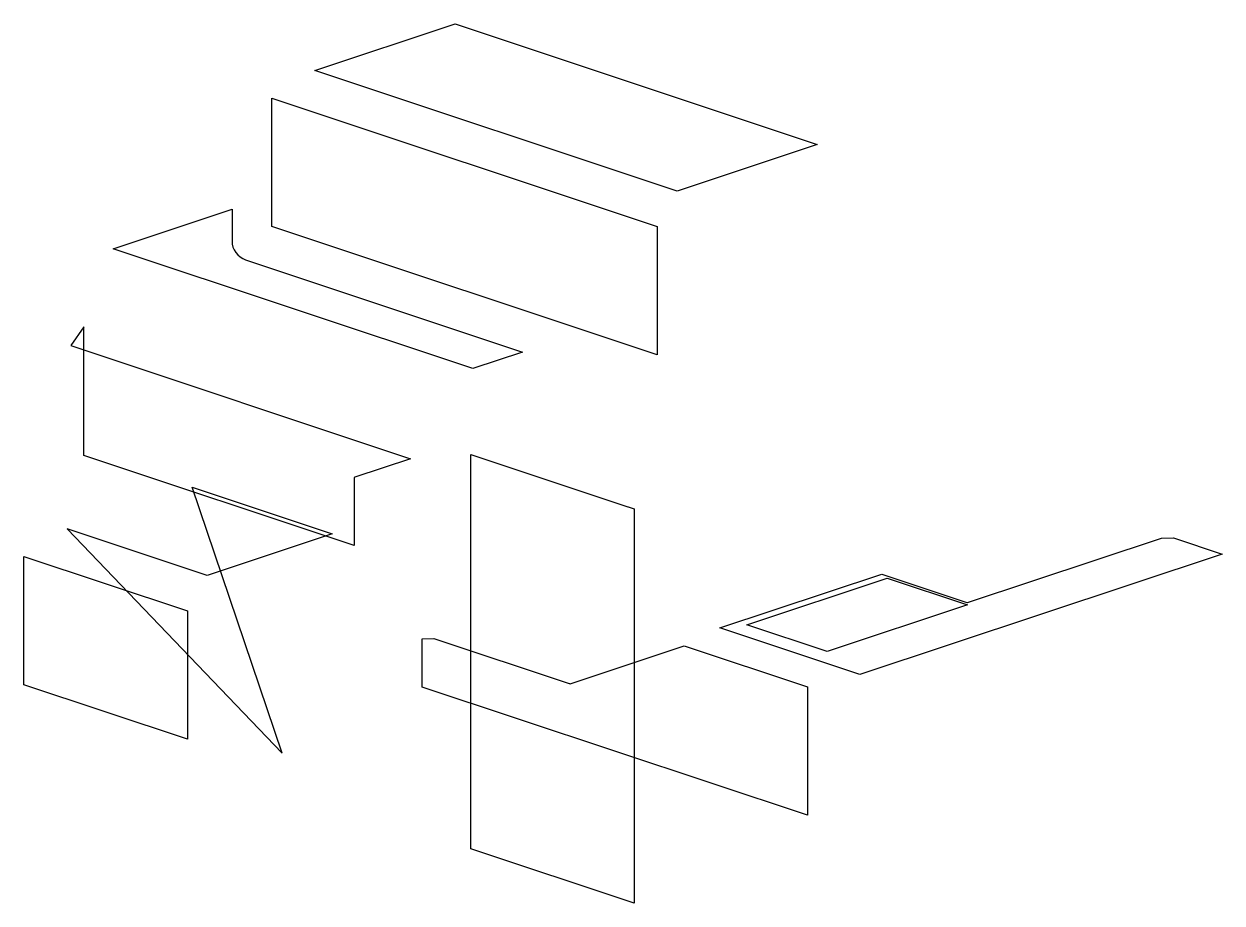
# Model space of a CAD drawing. Header units: centimetres. Extents: x -9.1 to 13.7, y -9.6 to 7.2.
import ezdxf

# ---------------------------------------------------------------- set-up
doc = ezdxf.new("R2010")
doc.units = ezdxf.units.CM
doc.header["$MEASUREMENT"] = 0
doc.layers.add('Layer 1', color=7, linetype='Continuous')

msp = doc.modelspace()

# ---------------------------------------------------------------- linework, layer by layer
at = {"layer": 'Layer 1'}
for points, knots in [([(-0.92829, 7.19967), (-0.92829, 7.19967), (-3.60047, 6.3095), (-3.60047, 6.3095), (-3.60047, 6.3095), (-3.60047, 6.3095), (3.3026, 4.01017), (3.3026, 4.01017), (3.3026, 4.01017), (3.3026, 4.01017), (5.97491, 4.90034), (5.97491, 4.90034), (5.97491, 4.90034), (5.97491, 4.90034), (-0.92828, 7.19976), (-0.92828, 7.19976), (-0.92828, 7.19976), (-0.92828, 7.19976), (-0.92829, 7.19967), (-0.92829, 7.19967)], [0, 0, 0, 0, 0.16666667, 0.16666667, 0.16666667, 0.16666667, 0.33333333, 0.33333333, 0.33333333, 0.33333333, 0.5, 0.5, 0.5, 0.5, 0.66666667, 0.66666667, 0.66666667, 0.66666667, 1, 1, 1, 1]), ([(-4.4219, 5.78313), (-4.4219, 5.78313), (-4.4219, 3.33368), (-4.4219, 3.33368), (-4.4219, 3.33368), (-4.4219, 3.33368), (2.92309, 0.88709), (2.92309, 0.88709), (2.92309, 0.88709), (2.92309, 0.88709), (2.92309, 3.33646), (2.92309, 3.33646), (2.92309, 3.33646), (2.92309, 3.33646), (-4.42185, 5.78313), (-4.42185, 5.78313), (-4.42185, 5.78313), (-4.42185, 5.78313), (-4.4219, 5.78313), (-4.4219, 5.78313)], [0, 0, 0, 0, 0.16666667, 0.16666667, 0.16666667, 0.16666667, 0.33333333, 0.33333333, 0.33333333, 0.33333333, 0.5, 0.5, 0.5, 0.5, 0.66666667, 0.66666667, 0.66666667, 0.66666667, 1, 1, 1, 1]), ([(-5.18093, 3.66566), (-5.18093, 3.66566), (-7.44577, 2.91128), (-7.44577, 2.91128), (-7.44577, 2.91128), (-7.44577, 2.91128), (-0.58799, 0.62683), (-0.58799, 0.62683), (-0.58799, 0.62683), (-0.58799, 0.62683), (0.35729, 0.9417), (0.35729, 0.9417), (0.35729, 0.9417), (0.35729, 0.9417), (-4.9213, 2.7001), (-4.9213, 2.7001), (-4.9213, 2.7001), (-5.0762, 2.75168), (-5.18082, 2.8967), (-5.18087, 3.06002), (-5.18087, 3.06002), (-5.18087, 3.06002), (-5.18088, 3.66566), (-5.18088, 3.66566), (-5.18088, 3.66566), (-5.18088, 3.66566), (-5.18093, 3.66566), (-5.18093, 3.66566)], [0, 0, 0, 0, 0.125, 0.125, 0.125, 0.125, 0.25, 0.25, 0.25, 0.25, 0.375, 0.375, 0.375, 0.375, 0.5, 0.5, 0.5, 0.5, 0.625, 0.625, 0.625, 0.625, 0.75, 0.75, 0.75, 0.75, 1, 1, 1, 1]), ([(-8.00757, 1.41925), (-8.00757, 1.41925), (-8.00757, -1.0302), (-8.00757, -1.0302), (-8.00757, -1.0302), (-8.00757, -1.0302), (-2.85102, -2.74783), (-2.85102, -2.74783), (-2.85102, -2.74783), (-2.85102, -2.74783), (-2.85102, -1.45285), (-2.85102, -1.45285), (-2.85102, -1.45285), (-2.84662, -1.45107), (-2.84208, -1.44931), (-2.83763, -1.44769), (-2.83763, -1.44769), (-2.83763, -1.44769), (-1.77584, -1.09403), (-1.77584, -1.09403), (-1.77584, -1.09403), (-1.77584, -1.09403), (-8.25402, 1.06392), (-8.25402, 1.06392), (-8.25402, 1.06392), (-8.25402, 1.06392), (-8.00757, 1.41925), (-8.00757, 1.41925)], [0, 0, 0, 0, 0.125, 0.125, 0.125, 0.125, 0.25, 0.25, 0.25, 0.25, 0.375, 0.375, 0.375, 0.375, 0.5, 0.5, 0.5, 0.5, 0.625, 0.625, 0.625, 0.625, 0.75, 0.75, 0.75, 0.75, 1, 1, 1, 1]), ([(-0.63058, -6.08222), (-0.63058, -6.08222), (-0.63058, -8.53155), (-0.63058, -8.53155), (-0.63058, -8.53155), (-0.63058, -8.53155), (2.48352, -9.56897), (2.48352, -9.56897), (2.48352, -9.56897), (2.48352, -9.56897), (2.48352, -8.04144), (2.48352, -8.04144), (2.48352, -8.04144), (2.48352, -8.04144), (2.48373, -8.04152), (2.48373, -8.04152), (2.48373, -8.04152), (2.48373, -8.04152), (2.48374, -2.05063), (2.48374, -2.05063), (2.48374, -2.05063), (2.48374, -2.05063), (2.36769, -2.01205), (2.36769, -2.01205), (2.36769, -2.01205), (2.36769, -2.01205), (2.3671, -2.01222), (2.3671, -2.01222), (2.3671, -2.01222), (2.3671, -2.01222), (-0.63062, -1.01368), (-0.63062, -1.01368), (-0.63062, -1.01368), (-0.63062, -1.01368), (-0.63058, -6.08222), (-0.63058, -6.08222)], [0, 0, 0, 0, 0.1, 0.1, 0.1, 0.1, 0.2, 0.2, 0.2, 0.2, 0.3, 0.3, 0.3, 0.3, 0.4, 0.4, 0.4, 0.4, 0.5, 0.5, 0.5, 0.5, 0.6, 0.6, 0.6, 0.6, 0.7, 0.7, 0.7, 0.7, 0.8, 0.8, 0.8, 0.8, 1, 1, 1, 1]), ([(-4.22219, -6.70715), (-4.22219, -6.70715), (-8.32522, -2.43225), (-8.32522, -2.43225), (-8.32522, -2.43225), (-8.32522, -2.43225), (-5.65291, -3.32242), (-5.65291, -3.32242), (-5.65291, -3.32242), (-5.65291, -3.32242), (-3.27105, -2.52895), (-3.27105, -2.52895), (-3.27105, -2.52895), (-3.27105, -2.52895), (-5.94323, -1.63878), (-5.94323, -1.63878), (-5.94323, -1.63878), (-5.94323, -1.63878), (-4.22219, -6.70715), (-4.22219, -6.70715)], [0, 0, 0, 0, 0.16666667, 0.16666667, 0.16666667, 0.16666667, 0.33333333, 0.33333333, 0.33333333, 0.33333333, 0.5, 0.5, 0.5, 0.5, 0.66666667, 0.66666667, 0.66666667, 0.66666667, 1, 1, 1, 1]), ([(12.53384, -2.60623), (12.53384, -2.60623), (8.83866, -3.83711), (8.83866, -3.83711), (8.83866, -3.83711), (8.8349, -3.83615), (8.83105, -3.83499), (8.82734, -3.83388), (8.82734, -3.83388), (8.82734, -3.83388), (7.20278, -3.2927), (7.20278, -3.2927), (7.20278, -3.2927), (7.20278, -3.2927), (4.11482, -4.32139), (4.11482, -4.32139), (4.11482, -4.32139), (4.11482, -4.32139), (6.78692, -5.21156), (6.78692, -5.21156), (6.78692, -5.21156), (6.78692, -5.21156), (13.69011, -2.91206), (13.69011, -2.91206), (13.69011, -2.91206), (13.69011, -2.91206), (12.76233, -2.60305), (12.76233, -2.60305), (12.76233, -2.60305), (12.76233, -2.60305), (12.53384, -2.60623), (12.53384, -2.60623)], [0, 0, 0, 0, 0.11111111, 0.11111111, 0.11111111, 0.11111111, 0.22222222, 0.22222222, 0.22222222, 0.22222222, 0.33333333, 0.33333333, 0.33333333, 0.33333333, 0.44444444, 0.44444444, 0.44444444, 0.44444444, 0.55555556, 0.55555556, 0.55555556, 0.55555556, 0.66666667, 0.66666667, 0.66666667, 0.66666667, 0.77777778, 0.77777778, 0.77777778, 0.77777778, 1, 1, 1, 1]), ([(-9.14644, -2.95893), (-9.14644, -2.95893), (-9.14644, -5.40838), (-9.14644, -5.40838), (-9.14644, -5.40838), (-9.14644, -5.40838), (-6.03234, -6.44571), (-6.03234, -6.44571), (-6.03234, -6.44571), (-6.03234, -6.44571), (-6.03234, -3.99626), (-6.03234, -3.99626), (-6.03234, -3.99626), (-6.03234, -3.99626), (-9.14644, -2.95893), (-9.14644, -2.95893)], [0, 0, 0, 0, 0.2, 0.2, 0.2, 0.2, 0.4, 0.4, 0.4, 0.4, 0.6, 0.6, 0.6, 0.6, 1, 1, 1, 1]), ([(7.30779, -3.37285), (7.30779, -3.37285), (4.63539, -4.2631), (4.63539, -4.2631), (4.63539, -4.2631), (4.63539, -4.2631), (6.16537, -4.77274), (6.16537, -4.77274), (6.16537, -4.77274), (6.16537, -4.77274), (8.83772, -3.88249), (8.83772, -3.88249), (8.83772, -3.88249), (8.83772, -3.88249), (7.30787, -3.37285), (7.30787, -3.37285), (7.30787, -3.37285), (7.30787, -3.37285), (7.30779, -3.37285), (7.30779, -3.37285)], [0, 0, 0, 0, 0.16666667, 0.16666667, 0.16666667, 0.16666667, 0.33333333, 0.33333333, 0.33333333, 0.33333333, 0.5, 0.5, 0.5, 0.5, 0.66666667, 0.66666667, 0.66666667, 0.66666667, 1, 1, 1, 1]), ([(-1.55895, -4.52715), (-1.55895, -4.52715), (-1.55895, -5.44894), (-1.55895, -5.44894), (-1.55895, -5.44894), (-1.55895, -5.44894), (5.78599, -7.89561), (5.78599, -7.89561), (5.78599, -7.89561), (5.78599, -7.89561), (5.78599, -5.44616), (5.78599, -5.44616), (5.78599, -5.44616), (5.78599, -5.44616), (3.43458, -4.66293), (3.43458, -4.66293), (3.43458, -4.66293), (3.43458, -4.66293), (1.26225, -5.38662), (1.26225, -5.38662), (1.26225, -5.38662), (1.25618, -5.3851), (1.25002, -5.38334), (1.24404, -5.38148), (1.24404, -5.38148), (1.24404, -5.38148), (-1.33693, -4.52168), (-1.33693, -4.52168), (-1.33693, -4.52168), (-1.33693, -4.52168), (-1.55895, -4.52715), (-1.55895, -4.52715)], [0, 0, 0, 0, 0.11111111, 0.11111111, 0.11111111, 0.11111111, 0.22222222, 0.22222222, 0.22222222, 0.22222222, 0.33333333, 0.33333333, 0.33333333, 0.33333333, 0.44444444, 0.44444444, 0.44444444, 0.44444444, 0.55555556, 0.55555556, 0.55555556, 0.55555556, 0.66666667, 0.66666667, 0.66666667, 0.66666667, 0.77777778, 0.77777778, 0.77777778, 0.77777778, 1, 1, 1, 1])]:
    msp.add_open_spline(points, degree=3, knots=knots, dxfattribs=at)

doc.saveas('drawing.dxf')
